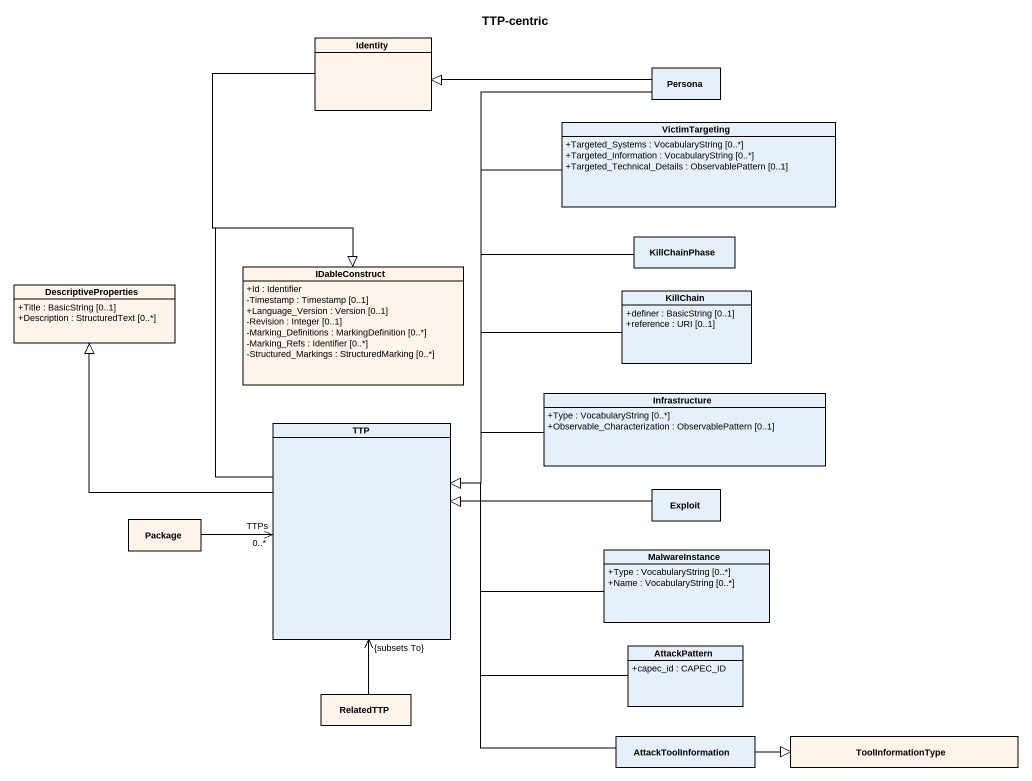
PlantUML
@startuml
title TTP-centric
hide circle
hide empty members
skinparam classAttributeIconSize 0
class Identity #FFF4EA
class Persona
class VictimTargeting {
  +Targeted_Systems : VocabularyString [0..*]
  +Targeted_Information : VocabularyString [0..*]
  +Targeted_Technical_Details : ObservablePattern [0..1]
}
class IDableConstruct #FFF4EA {
  +Id : Identifier
  -Timestamp : Timestamp [0..1]
  +Language_Version : Version [0..1]
  -Revision : Integer [0..1]
  -Marking_Definitions : MarkingDefinition [0..*]
  -Marking_Refs : Identifier [0..*]
  -Structured_Markings : StructuredMarking [0..*]
}
class KillChainPhase
class DescriptiveProperties #FFF4EA {
  +Title : BasicString [0..1]
  +Description : StructuredText [0..*]
}
class KillChain {
  +definer : BasicString [0..1]
  +reference : URI [0..1]
}
class TTP
class Infrastructure {
  +Type : VocabularyString [0..*]
  +Observable_Characterization : ObservablePattern [0..1]
}
class Exploit
class "Package" as Package_ #FFF4EA
class MalwareInstance {
  +Type : VocabularyString [0..*]
  +Name : VocabularyString [0..*]
}
class AttackPattern {
  +capec_id : CAPEC_ID
}
class RelatedTTP #FFF4EA
class AttackToolInformation
class ToolInformationType #FFF4EA
Identity --|> IDableConstruct
Persona -left-|> Identity
Persona --|> TTP
VictimTargeting --|> TTP
KillChainPhase --|> TTP
KillChain --|> TTP
TTP -up-|> IDableConstruct
TTP -up-|> DescriptiveProperties
TTP "TTPs\n0..*" <-left- Package_
Infrastructure -left-|> TTP
Exploit -left-|> TTP
MalwareInstance -left-|> TTP
AttackPattern -left-|> TTP
RelatedTTP -up-> "{subsets To}" TTP
AttackToolInformation -up-|> TTP
AttackToolInformation -right-|> ToolInformationType
@enduml
